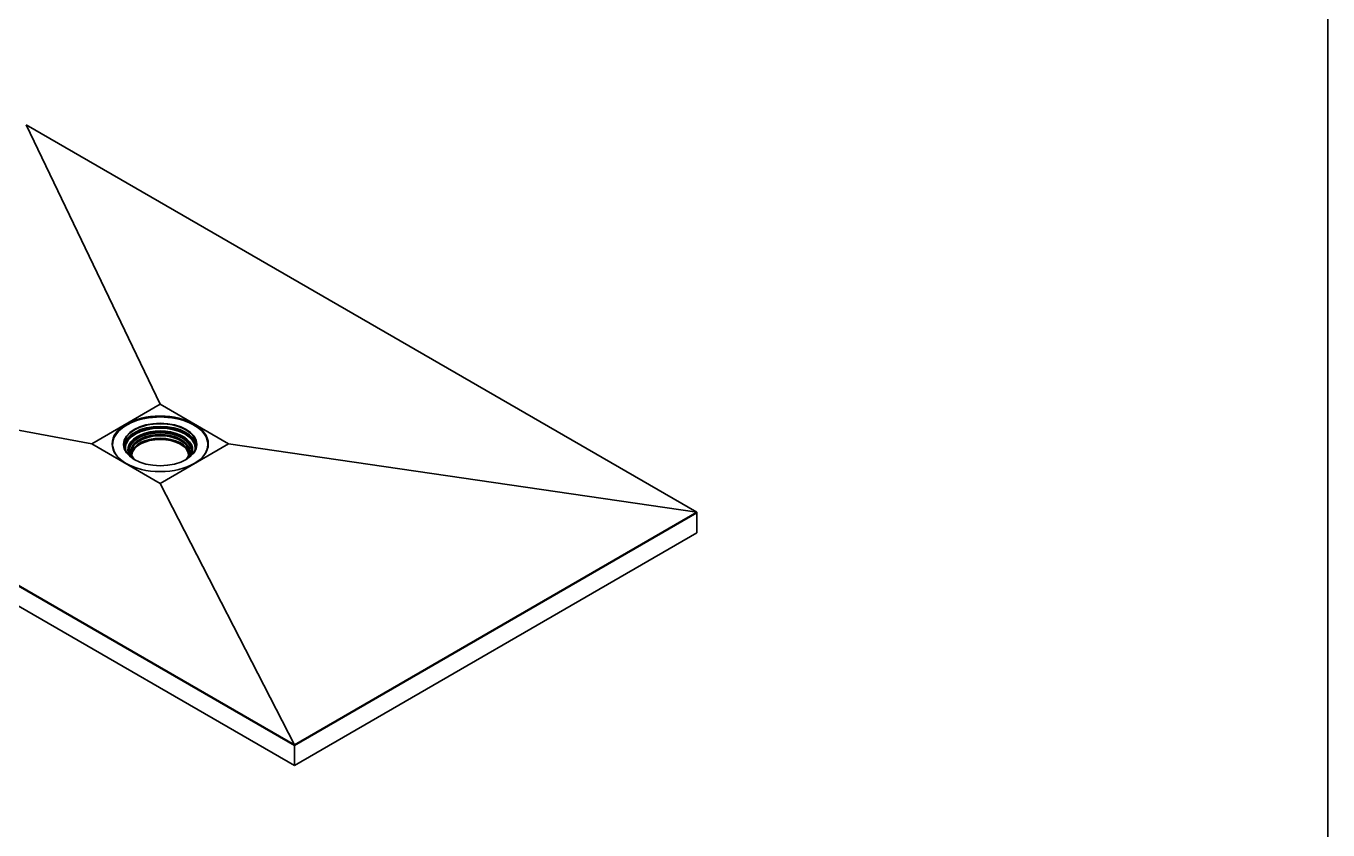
# Model space of a CAD drawing. Header units: millimetres. Extents: x 102 to 3000, y 150 to 4305.
# Drawn here: x 1456 to 3000, y 1103 to 2055 of the extents above; entities that cross this region are included whole.
import ezdxf

# ---------------------------------------------------------------- set-up
doc = ezdxf.new("R2010")
doc.units = ezdxf.units.MM
doc.header["$LTSCALE"] = 15
doc.layers.add('_Sichtbarkanten', color=7, linetype='Continuous', lineweight=35)
doc.layers.add('Rahmen (ISO)', color=7, linetype='Continuous', lineweight=35)

# ---------------------------------------------------------------- blocks, each defined once
blk = doc.blocks.new('Ränder Wedi_hoch')
at = {"layer": 'Rahmen (ISO)'}
blk.add_line((200, 287), (200, 10), dxfattribs=at)

msp = doc.modelspace()

# ---------------------------------------------------------------- linework, layer by layer
at = {"layer": '_Sichtbarkanten'}
for p, q in [((1456.423676677123, 1938.40236070822), (1456.404303193447, 1938.414099355205)), ((1456.423676677123, 1938.40236070822), (2251.845667481521, 1479.165260197953)), ((1456.423676677123, 1938.40236070822), (1615.510248983935, 1607.134804961063)), ((1774.616185320927, 1202.829837235444), (979.1210564860615, 1662.109164007289)), ((1774.610642430785, 1203.633490018192), (979.1886516263868, 1662.870590528459)), ((979.1886516263868, 1662.870590528459), (1534.400788977157, 1560.306236392324)), ((1774.616185320927, 1179.100405352232), (979.1210564860615, 1638.379732124077)), ((1534.400788977157, 1560.306236392324), (1615.510248983935, 1607.134804961063)), ((1615.510248983935, 1607.134804961063), (1696.633530130751, 1560.298256753402)), ((1615.524070123973, 1513.469688184664), (1534.400788977157, 1560.306236392324)), ((1559.079659553954, 1558.924408592548), (1559.079659553954, 1559.536781028244)), ((1696.633530130751, 1560.298256753402), (1615.524070123973, 1513.469688184664)), ((1671.954659553954, 1558.924408592548), (1671.954659553954, 1559.536781028244)), ((2251.845667481521, 1479.165260197953), (1696.633530130751, 1560.298256753402)), ((1578.804659553954, 1551.060480338991), (1578.804659553954, 1552.188311799895)), ((1652.229659553954, 1551.060480338991), (1652.229659553954, 1552.188311799894)), ((1774.610642430785, 1203.633490018192), (1615.524070123973, 1513.469688184664)), ((2251.913262621846, 1478.397433298551), (1774.616185320927, 1202.829837235444)), ((2251.864993850414, 1479.15465547464), (1774.630015914461, 1203.622912496612)), ((2251.845667481521, 1479.165260197953), (2251.864993850414, 1479.15465547464)), ((2251.913262621846, 1478.397433298551), (2251.864993850414, 1479.15465547464)), ((2251.913262621846, 1478.397433298551), (2251.913262621846, 1454.668001415339)), ((2251.913262621846, 1454.668001415339), (1774.616185320927, 1179.100405352232)), ((1774.610642430785, 1203.633490018192), (1774.630015914461, 1203.622912496612)), ((1774.616185320927, 1202.829837235444), (1774.630015914461, 1203.622912496612)), ((1774.616185320927, 1202.829837235444), (1774.616185320927, 1179.100405352232))]:
    msp.add_line(p, q, dxfattribs=at)
for centre, major_axis, ratio, start_param, end_param in [((1615.517159553954, 1559.536781028244), (56.43750000000004, -1.706967900361178e-13), 0.577350269189627, 5.85564652248479, 9.852316745464144), ((1615.517159553954, 1559.230594810396), (-43.08750000000003, 1.332267629550188e-13), 0.5773502691896267, 2.360536686612998, 7.064241274156384), ((1615.517159553954, 1556.168732631917), (41.81250000000004, -1.290634266126745e-13), 0.5773502691896266, 6.101523588282064, 9.6064396796669), ((1615.517159553954, 1555.862546414069), (-41.43750000000002, 1.228184220991579e-13), 0.5773502691896268, 2.921742639459177, 6.503035321310212), ((1615.517159553954, 1556.168732631917), (43.08750000000002, -1.314053033052432e-13), 0.5773502691896268, 0.0615799722736556, 3.080012681316148), ((1615.517159553954, 1553.380082770902), (38.43749999999999, -1.144917494144693e-13), 0.5773502691896268, 5.920464306779045, 9.78749896116993), ((1615.517159553954, 1554.943987760525), (41.43750000000002, -1.249000902703301e-13), 0.577350269189627, 0.0191986485496711, 3.122394005040133), ((1615.517159553954, 1552.188311799894), (36.71250000000002, -1.103284130721249e-13), 0.5773502691896268, 5.869595892154507, 9.838367375794457), ((1615.517159553955, 1557.699663721156), (-57.00000000000047, -6.245004513516505e-15), 0.577350269189626, 6.077930574986189, 6.243632839828007), ((1615.517159553954, 1551.231749391532), (34.87755015066353, -1.072059108153667e-13), 0.577350269189627, 5.800997883883912, 9.906965384065046), ((1615.517159553954, 1551.959725708025), (38.43749999999996, -1.154024792393571e-13), 0.5773502691896268, 0.03200716355504598, 3.109585490034758), ((1615.517159553954, 1550.167482762098), (34.12500000000001, -9.887923813067799e-14), 0.5773502691896271, 5.887174682716185, 9.820788585232775), ((1615.517159553954, 1547.289332314328), (34.12499999999999, -1.009609063018502e-13), 0.5773502691896268, 0.07310690340318522, 3.068485750186619), ((1615.517159553954, 1546.523866769708), (-33.74999999999999, -4.81385764583564e-15), 0.577350269189626, 3.175343437729438, 6.249434523039954), ((1615.517159553954, 1546.095206064721), (33.74999999999999, 2.862293735361732e-15), 0.577350269189626, 0.05105555707675734, 3.090537096513036), ((1615.517159553953, 1557.699663721156), (57.0000000000004, 5.984795992119984e-15), 0.5773502691896258, 0.03955246735157888, 0.2052547321934138), ((1615.517159553954, 1558.924408592548), (-56.43749999999998, 6.298437519131009e-14), 0.577350269189627, 1.358972009744281e-14, 0.2174436002322662), ((1615.517159553954, 1551.060480338991), (-36.71249999999987, 1.1884980702169e-13), 0.577350269189627, 2.027312340070655e-14, 0.3014258656042942), ((1615.517159553953, 1551.060480338991), (36.71250000000045, -1.23859256184744e-13), 0.5773502691896267, 5.981759441575309, 6.283185307179592), ((1615.517159553953, 1558.924408592548), (56.43750000000067, -3.309852392163748e-13), 0.5773502691896271, 6.065741706947313, 6.283185307179588)]:
    msp.add_ellipse(centre, major_axis=major_axis, ratio=ratio, start_param=start_param, end_param=end_param, dxfattribs=at)
for centre, major_axis, ratio in [((1615.517159553954, 1560.302246572863), (56.99999999999999, -3.386874114497118e-12), 0.5773502691896257), ((1615.517159553954, 1559.536781028244), (43.46250000000006, -1.249000902703301e-13), 0.5773502691896267)]:
    msp.add_ellipse(centre, major_axis=major_axis, ratio=ratio, dxfattribs=at)

# ---------------------------------------------------------------- block references
at = {"xscale": 15, "yscale": 15, "zscale": 15}
msp.add_blockref('Ränder Wedi_hoch', (0, 0), dxfattribs=at)

doc.saveas('drawing.dxf')
